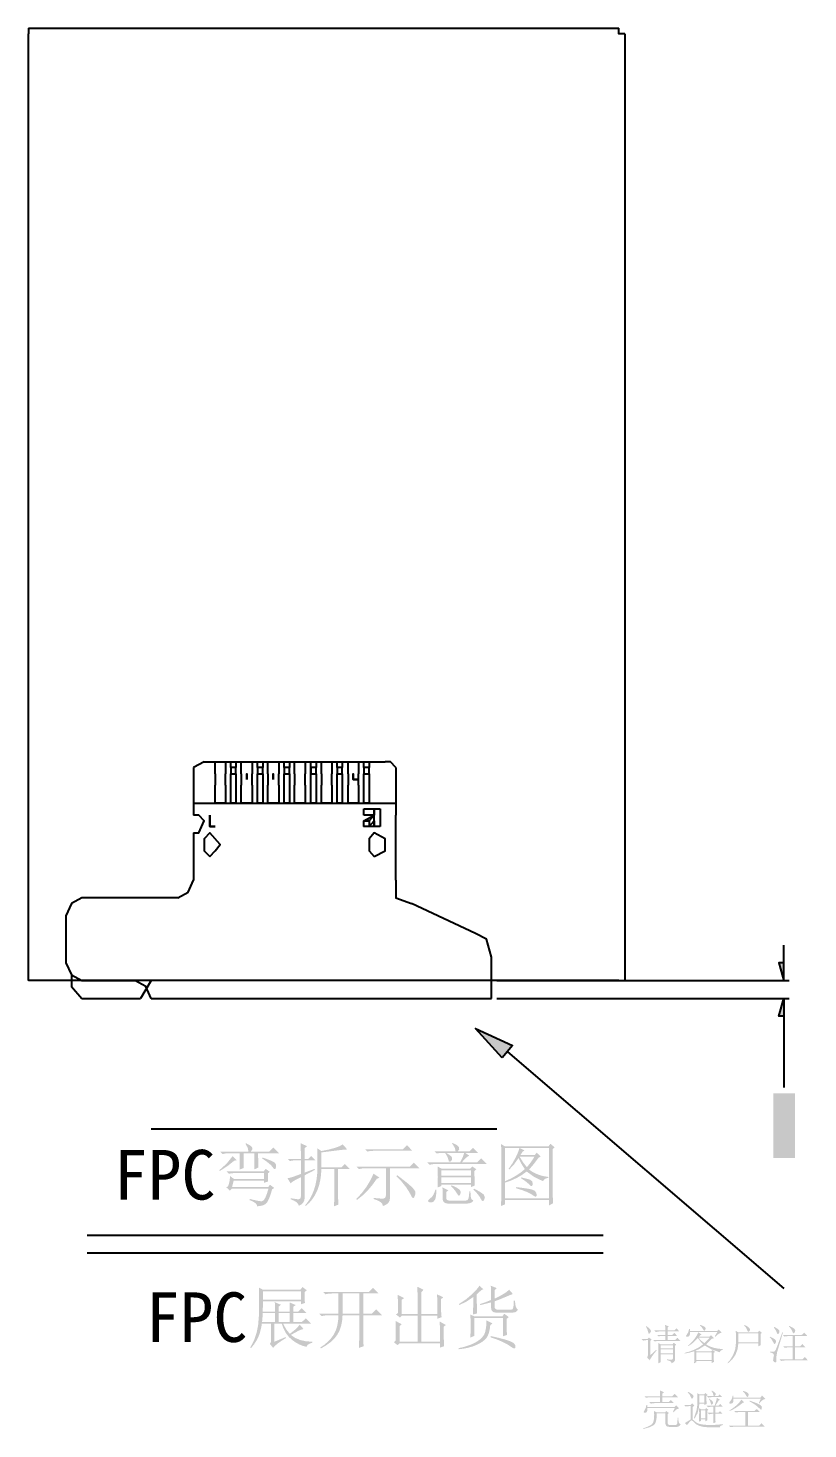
# Model space of a CAD drawing. Header units: millimetres. Extents: x 16 to 282, y 21 to 191.
# Drawn here: x 168.9 to 200.4, y 93.5 to 150.2 of the extents above; entities that cross this region are included whole.
import ezdxf

# ---------------------------------------------------------------- set-up
doc = ezdxf.new("R2010")
doc.units = ezdxf.units.MM
doc.layers.get('0').update_dxf_attribs({"linetype": 'CONTINUOUS'})

msp = doc.modelspace()

# ---------------------------------------------------------------- hatches: boundary and pattern name
at = {"true_color": 0xffbf00}
for points in [[(177.680056, 120.508879), (177.680056, 120.487713), (177.701222, 120.487713), (177.701222, 120.508879)], [(178.738389, 120.508879), (178.738389, 120.487713), (178.759555, 120.487713), (178.759555, 120.508879)], [(176.388889, 119.556379), (176.388889, 119.535213), (176.410055, 119.535213), (176.410055, 119.556379)], [(177.447222, 119.556379), (177.447222, 119.535213), (177.468388, 119.535213), (177.468388, 119.556379)], [(178.526722, 119.556379), (178.526722, 119.535213), (178.547888, 119.535213), (178.547888, 119.556379)], [(179.606222, 119.556379), (179.606222, 119.535213), (179.627388, 119.535213), (179.627388, 119.556379)], [(180.685722, 119.556379), (180.685722, 119.535213), (180.70691, 119.535213), (180.70691, 119.556379)], [(181.765222, 119.556379), (181.765222, 119.535213), (181.786367, 119.535213), (181.786367, 119.556379)], [(173.806556, 110.941545), (173.806556, 110.920379), (173.827722, 110.920379), (173.827722, 110.941545)]]:
    msp.add_hatch(color=40, dxfattribs=at).paths.add_polyline_path(points)
at = {"true_color": 0x00ffff}
for points in [[(176.177222, 118.349879), (176.177222, 118.328713), (176.198388, 118.328713), (176.198388, 118.349879)], [(176.177222, 117.884212), (176.177222, 117.863046), (176.198388, 117.863046), (176.198388, 117.884212)], [(176.388889, 117.884212), (176.388889, 117.863046), (176.410055, 117.863046), (176.410055, 117.884212)], [(182.400222, 118.117045), (182.400222, 118.095879), (182.421388, 118.095879), (182.421388, 118.117045)], [(182.400222, 118.117045), (182.400222, 118.095879), (182.421388, 118.095879), (182.421388, 118.117045)], [(182.400222, 118.117045), (182.400222, 118.095879), (182.421388, 118.095879), (182.421388, 118.117045)], [(182.400222, 118.117045), (182.400222, 118.095879), (182.421388, 118.095879), (182.421388, 118.117045)], [(182.400222, 117.884212), (182.400222, 117.863046), (182.421388, 117.863046), (182.421388, 117.884212)], [(182.611889, 117.884212), (182.611889, 117.863046), (182.633055, 117.863046), (182.633055, 117.884212)], [(182.611889, 117.884212), (182.611889, 117.863046), (182.633055, 117.863046), (182.633055, 117.884212)], [(182.611889, 117.884212), (182.611889, 117.863046), (182.633055, 117.863046), (182.633055, 117.884212)], [(182.611889, 117.884212), (182.611889, 117.863046), (182.633055, 117.863046), (182.633055, 117.884212)], [(182.611889, 117.884212), (182.611889, 117.863046), (182.633055, 117.863046), (182.633055, 117.884212)], [(182.611889, 117.884212), (182.611889, 117.863046), (182.633055, 117.863046), (182.633055, 117.884212)], [(182.823556, 118.117045), (182.823556, 118.095879), (182.8447, 118.095879), (182.8447, 118.117045)], [(182.823556, 118.117045), (182.823556, 118.095879), (182.8447, 118.095879), (182.8447, 118.117045)], [(182.823556, 117.884212), (182.823556, 117.863046), (182.8447, 117.863046), (182.8447, 117.884212)], [(183.056389, 118.117045), (183.056389, 118.095879), (183.077555, 118.095879), (183.077555, 118.117045)], [(183.056389, 117.884212), (183.056389, 117.863046), (183.077555, 117.863046), (183.077555, 117.884212)], [(185.542555, 98.787013), (185.542555, 98.362578), (185.547998, 98.231871), (185.564604, 98.057756), (185.39042, 97.992712), (185.39042, 98.12335), (184.748254, 98.12335), (184.748254, 97.067222), (185.499009, 97.067222), (185.499009, 97.546228), (185.488536, 97.883571), (185.738788, 97.741909), (185.651696, 97.676866), (185.651696, 97.273927), (185.66272, 96.882013), (185.499009, 96.827443), (185.499009, 97.001627), (183.86631, 97.001627), (183.790242, 96.925559), (183.637555, 97.045173), (183.713623, 97.121792), (183.713623, 97.546228), (183.70315, 97.90562), (183.953402, 97.774982), (183.86631, 97.698363), (183.86631, 97.067222), (184.595567, 97.067222), (184.595567, 98.12335), (183.964426, 98.12335), (183.877334, 98.046731), (183.724647, 98.166896), (183.800715, 98.23194), (183.800715, 98.678424), (183.790242, 98.961197), (184.051518, 98.830559), (183.953402, 98.765516), (183.953402, 98.188394), (184.595567, 98.188394), (184.595567, 98.907178), (184.584543, 99.288068), (184.835346, 99.168454), (184.748254, 99.070338), (184.748254, 98.188394), (185.39042, 98.188394), (185.39042, 98.678424), (185.387595, 98.81988), (185.379396, 98.983246), (185.629647, 98.863632)]]:
    msp.add_hatch(color=4, dxfattribs=at).paths.add_polyline_path(points)
at = {"true_color": 0xff0000}
for points in [[(199.397056, 112.380879), (199.185389, 112.380879), (199.397056, 111.661212)], [(187.564889, 111.661212), (187.564889, 111.640046), (187.586076, 111.640046), (187.586076, 111.661212)], [(199.375889, 111.661212), (199.375889, 111.640046), (199.397055, 111.640046), (199.397055, 111.661212)], [(187.564889, 110.941545), (187.564889, 110.920379), (187.586076, 110.920379), (187.586076, 110.941545)], [(199.397056, 110.221879), (199.185389, 110.221879), (199.397056, 110.941545)], [(198.973722, 107.110379), (198.973722, 104.485712), (199.841563, 104.485712), (199.841563, 107.110379)]]:
    msp.add_hatch(color=1, dxfattribs=at).paths.add_polyline_path(points)
for points in [[(168.853556, 111.661212), (168.853556, 111.640046), (168.874722, 111.640046), (168.874722, 111.661212)], [(188.009389, 108.549712), (186.929889, 109.735045), (188.432722, 109.036545)]]:
    msp.add_hatch(color=7).paths.add_polyline_path(points)
at = {"true_color": 0x00ffff}
h = msp.add_hatch(color=4, dxfattribs=at)
h.paths.add_polyline_path([(176.867819, 103.956684), (178.380905, 103.956684), (178.456972, 104.054801), (178.620132, 103.934636), (178.544064, 103.869592), (178.546683, 103.684453), (178.555089, 103.542722), (178.391929, 103.488702), (178.391929, 103.575794), (177.161616, 103.575794), (177.096022, 103.314518), (178.555089, 103.314518), (178.631156, 103.412084), (178.80534, 103.281446), (178.718248, 103.227426), (178.654273, 103.015949), (178.592985, 102.850257), (178.534384, 102.730247), (178.47847, 102.655816), (178.414477, 102.609919), (178.331571, 102.575545), (178.229648, 102.552644), (178.108604, 102.541163), (178.09764, 102.605845), (178.043216, 102.669183), (177.945281, 102.731074), (177.803782, 102.791415), (177.814807, 102.835512), (177.996087, 102.793138), (178.137268, 102.763579), (178.238347, 102.746836), (178.299325, 102.742908), (178.376564, 102.783423), (178.445948, 102.895044), (178.508718, 103.057101), (178.566113, 103.248924), (177.085549, 103.248924), (177.00893, 103.172856), (176.867819, 103.303494), (176.943886, 103.358064), (176.997906, 103.559258), (177.019954, 103.760452), (177.183114, 103.640838), (178.391929, 103.640838), (178.391929, 103.89109), (177.22666, 103.89109), (176.965384, 103.858568)])
h.paths.add_polyline_path([(178.15215, 104.685942), (178.152788, 104.498563), (178.154769, 104.339917), (178.158196, 104.210002), (178.163175, 104.10882), (178.000015, 104.032752), (178.000015, 104.685942), (177.564555, 104.685942), (177.564555, 104.087322), (177.400844, 104.021728), (177.40559, 104.153106), (177.409043, 104.307533), (177.411153, 104.48511), (177.411868, 104.685942), (176.976408, 104.685942), (176.839982, 104.677743), (176.715132, 104.65342), (176.617016, 104.751537), (177.760236, 104.751537), (177.730195, 104.90629), (177.640623, 105.066832), (177.66212, 105.08888), (177.821352, 105.004131), (177.907411, 104.925169), (177.919469, 104.843727), (177.858353, 104.751537), (178.598635, 104.751537), (178.761794, 104.914696), (178.990549, 104.685942)])
h.paths.add_polyline_path([(177.11807, 104.566328), (177.292254, 104.403169), (177.183114, 104.38112), (176.924801, 104.174414), (176.606543, 103.967709), (176.584494, 104.00023), (176.886422, 104.272324)])
h.paths.add_polyline_path([(178.304837, 104.479236), (178.326334, 104.511758), (178.535796, 104.43824), (178.707224, 104.370096), (178.82546, 104.301952), (178.875896, 104.228433), (178.880099, 104.15085), (178.859911, 104.070786), (178.83974, 104.043501), (178.812231, 104.043501), (178.77728, 104.070786), (178.734785, 104.125356), (178.673187, 104.198323), (178.580996, 104.281626), (178.458213, 104.375263)])
h = msp.add_hatch(color=4, dxfattribs=at)
h.paths.add_polyline_path([(181.218418, 102.541163), (181.223164, 102.69447), (181.226618, 102.827106), (181.228728, 102.939279), (181.229442, 103.031194), (181.229442, 104.043776), (180.70689, 104.043776), (180.692137, 103.801259), (180.659038, 103.574761), (180.607594, 103.364283), (180.537805, 103.169824), (180.449671, 102.991386), (180.343192, 102.828967), (180.218367, 102.682567), (180.075198, 102.552188), (180.0537, 102.584709), (180.161704, 102.718371), (180.257512, 102.868103), (180.341125, 103.034062), (180.412541, 103.216402), (180.470014, 103.414116), (180.511829, 103.62692), (180.538038, 103.854813), (180.548692, 104.097795), (180.550233, 104.334689), (180.549863, 104.544349), (180.547529, 104.726827), (180.543179, 104.882175), (180.70689, 104.773034), (181.025734, 104.83899), (181.275331, 104.90629), (181.455682, 104.975037), (181.566786, 105.045334), (181.751995, 104.838629), (181.550319, 104.821954), (181.315983, 104.794531), (181.038515, 104.758978), (180.70689, 104.718464), (180.70689, 104.10882), (181.512216, 104.10882), (181.653878, 104.250482), (181.860584, 104.043776), (181.381578, 104.043776), (181.381578, 102.944102), (181.392602, 102.606758)])
h.paths.add_polyline_path([(179.334916, 103.67336), (179.401483, 103.68422), (179.514405, 103.716837), (179.673732, 103.771261), (179.879516, 103.847544), (179.879516, 104.392144), (179.56367, 104.392144), (179.433032, 104.370096), (179.34594, 104.457188), (179.879516, 104.457188), (179.876691, 104.794531), (179.868492, 105.08888), (180.129768, 104.969267), (180.031652, 104.892648), (180.031652, 104.457188), (180.173314, 104.457188), (180.292928, 104.577353), (180.478136, 104.392144), (180.031652, 104.392144), (180.031652, 103.902114), (180.43459, 104.054801), (180.445614, 104.011255), (180.031652, 103.793525), (180.031652, 102.91158), (180.020705, 102.79188), (179.97715, 102.693988), (179.90104, 102.6178), (179.792424, 102.563212), (179.771969, 102.632562), (179.710638, 102.699224), (179.608482, 102.7632), (179.465554, 102.824488), (179.465554, 102.868034), (179.575848, 102.848905), (179.667023, 102.835306), (179.73918, 102.827184), (179.792424, 102.824488), (179.857674, 102.854323), (179.879516, 102.944102), (179.879516, 103.716906), (179.710422, 103.631838), (179.585098, 103.561807), (179.503493, 103.506763), (179.465554, 103.466654)])
h = msp.add_hatch(color=4, dxfattribs=at)
h.paths.add_polyline_path([(182.466227, 104.849102), (184.001361, 104.849102), (184.164521, 105.012813), (184.382251, 104.784058), (182.825619, 104.784058), (182.689193, 104.775859), (182.564343, 104.751537)])
h.paths.add_polyline_path([(182.128883, 104.141893), (184.284686, 104.141893), (184.447846, 104.305052), (184.665576, 104.076298), (183.478809, 104.076298), (183.478809, 102.879058), (183.465167, 102.768764), (183.41349, 102.677589), (183.32378, 102.605432), (183.196036, 102.552188), (183.163798, 102.6394), (183.089445, 102.715761), (182.973026, 102.781166), (182.814595, 102.835512), (182.814595, 102.879058), (182.958565, 102.864908), (183.074631, 102.855563), (183.162791, 102.851076), (183.223045, 102.851498), (183.292499, 102.888153), (183.31565, 102.987648), (183.31565, 104.076298), (182.488275, 104.076298), (182.35185, 104.068099), (182.226999, 104.043776)])
h.paths.add_polyline_path([(182.814595, 103.858568), (183.054374, 103.695408), (182.945233, 103.651862), (182.76477, 103.398527), (182.572267, 103.172581), (182.367671, 102.973919), (182.150932, 102.802439), (182.117859, 102.835512), (182.332841, 103.066601), (182.52059, 103.314174), (182.681158, 103.57818)])
h.paths.add_polyline_path([(183.772607, 103.793525), (183.963388, 103.650493), (184.122284, 103.52653), (184.249245, 103.421687), (184.344217, 103.336016), (184.413662, 103.263988), (184.464038, 103.200072), (184.495293, 103.144322), (184.507377, 103.096788), (184.497731, 103.006665), (184.458319, 102.91158), (184.430086, 102.878404), (184.39989, 102.877267), (184.367627, 102.908169), (184.333193, 102.971111), (184.244654, 103.138543), (184.120975, 103.324992), (183.955128, 103.531766), (183.740085, 103.760452)])
h = msp.add_hatch(color=4, dxfattribs=at)
h.paths.add_polyline_path([(186.011501, 105.099905), (186.113407, 105.051751), (186.190921, 105.005716), (186.244045, 104.961851), (186.272777, 104.920209), (186.275257, 104.839662), (186.218207, 104.76201), (186.697213, 104.76201), (186.838875, 104.903672), (187.045581, 104.696966), (186.523029, 104.696966), (186.68674, 104.587826), (186.626709, 104.558465), (186.555826, 104.503421), (186.474194, 104.422642), (186.381917, 104.316077), (187.002035, 104.316077), (187.165746, 104.479236), (187.393949, 104.250482), (185.336813, 104.250482), (185.200388, 104.242283), (185.075537, 104.21796), (184.977421, 104.316077), (186.316323, 104.316077), (186.422294, 104.536287), (186.479483, 104.696966), (185.761249, 104.696966), (185.894368, 104.608152), (185.967955, 104.538768), (185.992277, 104.477652), (185.978979, 104.413642), (185.942117, 104.363274), (185.897399, 104.343086), (185.857643, 104.362034), (185.837317, 104.430178), (185.79887, 104.543108), (185.706679, 104.696966), (185.499973, 104.696966), (185.358311, 104.674918), (185.271219, 104.76201), (186.131115, 104.76201), (186.095699, 104.911665), (185.990003, 105.077856)])
h.paths.add_polyline_path([(185.401857, 104.152366), (185.554543, 104.065274), (186.730286, 104.065274), (186.806353, 104.152366), (186.969513, 104.032752), (186.893445, 103.967709), (186.894083, 103.75512), (186.896064, 103.586199), (186.899491, 103.460995), (186.90447, 103.379562), (186.751783, 103.314518), (186.751783, 103.412084), (185.554543, 103.412084), (185.554543, 103.358064), (185.401857, 103.303494), (185.412881, 103.722418)])
h.paths.add_polyline_path([(185.554543, 104.00023), (185.554543, 103.771476), (186.751783, 103.771476), (186.751783, 104.00023)])
h.paths.add_polyline_path([(185.554543, 103.706433), (185.554543, 103.477678), (186.751783, 103.477678), (186.751783, 103.706433)])
h.paths.add_polyline_path([(185.314765, 103.216402), (185.358311, 103.205378), (185.350241, 103.066153), (185.337571, 102.953541), (185.320251, 102.867491), (185.298228, 102.807952), (185.241177, 102.73464), (185.16759, 102.699362), (185.092694, 102.697984), (185.03144, 102.726372), (185.016135, 102.751685), (185.024757, 102.783767), (185.057252, 102.822567), (185.113571, 102.868034), (185.177021, 102.92642), (185.231738, 103.003978), (185.27767, 103.100656)])
h.paths.add_polyline_path([(185.946457, 103.358064), (185.967955, 103.390586), (186.091048, 103.333733), (186.188303, 103.28303), (186.25972, 103.238425), (186.305299, 103.199866), (186.340783, 103.119526), (186.316323, 103.020169), (186.288323, 102.980671), (186.258928, 102.971249), (186.228189, 102.991799), (186.196158, 103.042218), (186.101073, 103.186499)])
h.paths.add_polyline_path([(186.849899, 103.216402), (186.882421, 103.248924), (187.020698, 103.176896), (187.131226, 103.11298), (187.213951, 103.05723), (187.268823, 103.009696), (187.313402, 102.914198), (187.284808, 102.802991), (187.251839, 102.760401), (187.218249, 102.752486), (187.184039, 102.779194), (187.149209, 102.840473), (187.103837, 102.923164), (187.038828, 103.013348), (186.954182, 103.111077)])
h.paths.add_polyline_path([(185.608562, 102.85701), (185.607856, 103.007388), (185.605806, 103.131928), (185.602516, 103.23063), (185.598089, 103.303494), (185.837317, 103.18388), (185.750225, 103.118286), (185.750225, 102.91158), (185.753411, 102.853789), (185.774478, 102.810983), (185.813322, 102.783061), (185.869838, 102.769918), (186.523029, 102.769918), (186.603161, 102.78356), (186.648154, 102.845985), (186.671374, 102.962981), (186.68674, 103.140334), (186.730286, 103.140334), (186.73566, 102.980827), (186.751783, 102.872995), (186.787198, 102.809192), (186.849899, 102.780942), (186.812391, 102.723788), (186.75447, 102.682964), (186.676189, 102.658469), (186.577599, 102.650304), (185.815819, 102.650304), (185.721036, 102.667254), (185.654933, 102.707355), (185.617459, 102.770607)])
h = msp.add_hatch(color=4, dxfattribs=at)
h.paths.add_polyline_path([(190.057278, 104.860126), (190.057278, 103.053242), (190.059896, 102.846261), (190.068303, 102.660777), (189.905143, 102.573685), (189.905143, 102.791415), (188.130781, 102.791415), (188.130781, 102.617231), (187.96707, 102.552188), (187.978094, 102.998672), (187.978094, 104.642396), (187.975269, 104.838422), (187.96707, 105.056359), (188.130781, 104.958242), (189.883094, 104.958242), (189.959713, 105.066832), (190.133897, 104.925721)])
h.paths.add_polyline_path([(188.130781, 104.892648), (188.130781, 103.553746), (188.372093, 103.665892), (188.584982, 103.784912), (188.769346, 103.910856), (188.925082, 104.043776), (188.791895, 104.252962), (188.67483, 104.490261), (188.495065, 104.239595), (188.304965, 104.032752), (188.271892, 104.054801), (188.432227, 104.287138), (188.56569, 104.527743), (188.619528, 104.642353), (188.661119, 104.741408), (188.690411, 104.824857), (188.707352, 104.892648)])
h.paths.add_polyline_path([(188.130781, 102.85701), (189.905143, 102.85701), (189.905143, 104.892648), (188.729401, 104.892648), (188.914609, 104.795083), (188.849014, 104.76201), (188.791895, 104.675193), (188.750898, 104.609874), (189.32802, 104.609874), (189.404088, 104.707991), (189.567799, 104.555304), (189.480707, 104.500734), (189.292674, 104.250275), (189.099266, 104.021728), (189.27413, 103.909392), (189.461346, 103.822946), (189.66086, 103.762441), (189.872621, 103.72793), (189.872621, 103.684384), (189.798224, 103.671878), (189.738814, 103.645937), (189.694492, 103.606559), (189.665364, 103.553746), (189.308935, 103.722418), (189.001701, 103.94566), (188.804073, 103.803343), (188.593113, 103.68149), (188.368716, 103.580101), (188.130781, 103.499176)])
h.paths.add_polyline_path([(188.718376, 104.54428), (188.867962, 104.30209), (189.012174, 104.119844), (189.164585, 104.312838), (189.316996, 104.54428)])
h.paths.add_polyline_path([(188.783971, 103.706433), (189.006937, 103.65448), (189.153836, 103.608316), (189.231558, 103.541412), (189.246441, 103.42862), (189.232703, 103.376108), (189.208062, 103.354964), (189.172569, 103.365136), (189.126276, 103.406571), (188.986198, 103.530457), (188.772947, 103.67336)])
h.paths.add_polyline_path([(188.576714, 103.314518), (188.805753, 103.287552), (188.991848, 103.261257), (189.135052, 103.235686), (189.235416, 103.21089), (189.305179, 103.179677), (189.356546, 103.135649), (189.389515, 103.078805), (189.404088, 103.009145), (189.39861, 102.950751), (189.371429, 102.927703), (189.322543, 102.940002), (189.251953, 102.987648), (189.148385, 103.054319), (189.001356, 103.123729), (188.810817, 103.19593), (188.576714, 103.270972)])
h = msp.add_hatch(color=4, dxfattribs=at)
h.paths.add_polyline_path([(178.343418, 99.10286), (178.343418, 98.765516), (179.878552, 98.765516), (179.878552, 99.10286)])
h.paths.add_polyline_path([(178.975111, 98.220915), (178.975111, 97.862074), (179.432068, 97.862074), (179.432068, 98.220915)])
h.paths.add_polyline_path([(177.83189, 96.827443), (177.989813, 97.132265), (178.093166, 97.437087), (178.152835, 97.749902), (178.180258, 98.079253), (178.191283, 98.72197), (178.188458, 99.007568), (178.180258, 99.255546), (178.343418, 99.168454), (179.857055, 99.168454), (179.944147, 99.277044), (180.118331, 99.146406), (180.031239, 99.070338), (180.031868, 98.924628), (180.033788, 98.803412), (180.037053, 98.706794), (180.041712, 98.634878), (179.878552, 98.580308), (179.878552, 98.699921), (178.343418, 98.699921), (178.341988, 98.473157), (178.337768, 98.272385), (178.330861, 98.097555), (178.321369, 97.948615), (178.283404, 97.673765), (178.21278, 97.393541), (178.158192, 97.250802), (178.082004, 97.105324), (177.984112, 96.957056), (177.864412, 96.805946)])
h.paths.add_polyline_path([(178.670289, 97.796479), (178.299872, 97.796479), (178.310896, 97.862074), (178.833448, 97.862074), (178.833448, 98.220915), (178.70281, 98.220915), (178.332945, 98.220915), (178.332945, 98.28651), (178.833448, 98.28651), (178.832733, 98.428732), (178.830623, 98.539587), (178.82717, 98.619125), (178.822424, 98.6674), (179.073227, 98.55881), (178.975111, 98.482191), (178.975111, 98.28651), (179.432068, 98.28651), (179.429312, 98.498521), (179.421595, 98.656375), (179.671847, 98.547786), (179.57373, 98.482191), (179.57373, 98.28651), (179.780436, 98.28651), (179.911074, 98.417148), (180.107307, 98.220915), (179.57373, 98.220915), (179.57373, 97.862074), (179.922098, 97.862074), (180.074785, 98.01421), (180.292515, 97.796479), (179.160319, 97.796479), (179.282344, 97.573237), (179.432068, 97.383068), (179.663303, 97.567794), (179.835006, 97.752933), (179.987693, 97.578749), (179.914735, 97.563772), (179.805034, 97.518874), (179.658643, 97.444107), (179.475614, 97.339522), (179.653932, 97.21667), (179.862016, 97.132265), (180.092011, 97.083414), (180.336061, 97.067222), (180.336061, 97.023676), (180.247996, 96.997321), (180.18055, 96.961251), (180.13367, 96.915465), (180.107307, 96.859965), (179.960537, 96.897792), (179.814543, 96.956703), (179.669272, 97.036698), (179.524672, 97.137777), (179.390305, 97.262636), (179.27573, 97.414005), (179.180895, 97.591936), (179.105749, 97.796479), (178.811951, 97.796479), (178.811951, 97.067222), (179.257884, 97.25243), (179.279933, 97.219357), (179.095965, 97.104308), (178.94755, 96.998871), (178.834689, 96.902942), (178.757381, 96.816419), (178.626743, 96.98013), (178.664845, 97.045242), (178.670289, 97.132265)])
h = msp.add_hatch(color=4, dxfattribs=at)
h.paths.add_polyline_path([(181.562372, 99.015768), (181.562372, 98.199418), (182.23706, 98.199418), (182.23706, 99.015768)])
h.paths.add_polyline_path([(182.40022, 98.133823), (182.40022, 97.284952), (182.411244, 96.882013), (182.226036, 96.816419), (182.234235, 97.118829), (182.23706, 97.372044), (182.23706, 98.133823), (181.562372, 98.133823), (181.545104, 97.909659), (181.504839, 97.705184), (181.441527, 97.52045), (181.355115, 97.355507), (181.240178, 97.203966), (181.09129, 97.060125), (180.908399, 96.923828), (180.691452, 96.794921), (180.658379, 96.827443), (180.827034, 96.945911), (180.974088, 97.072389), (181.099438, 97.207032), (181.20298, 97.349995), (181.284637, 97.509365), (181.344436, 97.693127), (181.382426, 97.901279), (181.398661, 98.133823), (180.974226, 98.133823), (180.8378, 98.125624), (180.71295, 98.101302), (180.614833, 98.199418), (181.398661, 98.199418), (181.398661, 99.015768), (181.126912, 99.015768), (180.990487, 99.007568), (180.865636, 98.983246), (180.76752, 99.081362), (182.628974, 99.081362), (182.792134, 99.244522), (183.020888, 99.015768), (182.40022, 99.015768), (182.40022, 98.199418), (182.748588, 98.199418), (182.922772, 98.373602), (183.16255, 98.133823)])
h = msp.add_hatch(color=4, dxfattribs=at)
h.paths.add_polyline_path([(186.72532, 97.230381), (186.730066, 97.317077), (186.73352, 97.42496), (186.73563, 97.553928), (186.736345, 97.703875), (186.73563, 97.853117), (186.73352, 97.980034), (186.730066, 98.084627), (186.72532, 98.166896), (186.889031, 98.090277), (188.021228, 98.090277), (188.097295, 98.199418), (188.282504, 98.057756), (188.195412, 97.992712), (188.19604, 97.747559), (188.197961, 97.556976), (188.201225, 97.420964), (188.205885, 97.339522), (188.042725, 97.284952), (188.042725, 98.025234), (186.889031, 98.025234), (186.889031, 97.306449)])
h.paths.add_polyline_path([(187.378511, 97.927118), (187.618289, 97.807504), (187.531197, 97.731436), (187.508959, 97.564211), (187.475249, 97.422204), (187.429963, 97.305416), (187.372998, 97.213845), (187.300341, 97.137028), (187.208047, 97.064397), (187.096116, 96.995796), (186.964548, 96.931071), (186.814281, 96.873711), (186.64629, 96.826478), (186.460625, 96.789375), (186.257339, 96.7624), (186.257339, 96.805946), (186.478729, 96.859172), (186.674953, 96.921287), (186.846062, 96.992291), (186.992109, 97.072183), (187.112394, 97.157948), (187.206945, 97.246504), (187.275657, 97.337748), (187.318428, 97.431575), (187.363352, 97.650614)])
h.paths.add_polyline_path([(187.542222, 97.241406), (187.552695, 97.295976), (187.872331, 97.221975), (188.135329, 97.153762), (188.335351, 97.087203), (188.467161, 97.018164), (188.536476, 96.939133), (188.548741, 96.843979), (188.532712, 96.805541), (188.501129, 96.793612), (188.45394, 96.808245), (188.391093, 96.849492), (188.226073, 96.958288), (188.015164, 97.06667), (187.779933, 97.164787)])
h.paths.add_polyline_path([(186.834461, 98.166896), (186.839207, 98.378244), (186.84266, 98.566596), (186.844771, 98.7319), (186.845485, 98.874105), (186.578353, 98.694616), (186.279387, 98.547786), (186.268363, 98.591332), (186.538872, 98.769443), (186.785403, 98.977734), (186.892571, 99.083567), (186.980051, 99.177825), (187.04779, 99.260507), (187.095737, 99.331614), (187.247873, 99.189952), (187.197436, 99.166387), (187.133771, 99.118845), (186.986597, 98.983246), (186.987234, 98.738937), (186.989215, 98.528631), (186.992643, 98.352432), (186.997621, 98.210442)])
h.paths.add_polyline_path([(187.563719, 98.754492), (187.560894, 99.078193), (187.552695, 99.331614), (187.792473, 99.233498), (187.705381, 99.146406), (187.705381, 98.809062), (187.850902, 98.876999), (188.026189, 98.972222), (188.188108, 99.075712), (188.292977, 99.168454), (188.445663, 98.99427), (188.396683, 98.977725), (188.325843, 98.95038), (188.233196, 98.912182), (188.118793, 98.863081), (187.890176, 98.767859), (187.705381, 98.699921), (187.705381, 98.493216), (187.713546, 98.436061), (187.738041, 98.395237), (187.778865, 98.370742), (187.836019, 98.362578), (188.380069, 98.362578), (188.427103, 98.376952), (188.459099, 98.441608), (188.476109, 98.556597), (188.478185, 98.72197), (188.532755, 98.72197), (188.540748, 98.585544), (188.565277, 98.482191), (188.603242, 98.40571), (188.652369, 98.351553), (188.565208, 98.264392), (188.434639, 98.242964), (187.770425, 98.242964), (187.679991, 98.255168), (187.615395, 98.291815), (187.576638, 98.352957), (187.563719, 98.438645), (187.563719, 98.656375), (187.128259, 98.547786), (187.117235, 98.591332), (187.370242, 98.675599)])
at = {"true_color": 0xff0000}
h = msp.add_hatch(color=1, dxfattribs=at)
h.paths.add_polyline_path([(194.602079, 97.521845), (194.600425, 97.647522), (194.595464, 97.746741), (194.7476, 97.680595), (194.694683, 97.634293), (194.694683, 97.521845), (194.965881, 97.521845), (195.058485, 97.607834), (195.170933, 97.482157), (194.694683, 97.482157), (194.694683, 97.343251), (194.886506, 97.343251), (194.972495, 97.422626), (195.078329, 97.303563), (194.694683, 97.303563), (194.694683, 97.138199), (195.005568, 97.138199), (195.098173, 97.224188), (195.21062, 97.098511), (194.297808, 97.098511), (194.172131, 97.078668), (194.1126, 97.138199), (194.602079, 97.138199), (194.602079, 97.303563), (194.449943, 97.303563), (194.324266, 97.28372), (194.264735, 97.343251), (194.602079, 97.343251), (194.602079, 97.482157), (194.350725, 97.482157), (194.225048, 97.462313), (194.165516, 97.521845)])
h.paths.add_polyline_path([(194.410256, 96.926532), (194.410256, 96.794241), (194.912964, 96.794241), (194.912964, 96.926532)])
h.paths.add_polyline_path([(194.410256, 96.754553), (194.410256, 96.602418), (194.912964, 96.602418), (194.912964, 96.754553)])
h.paths.add_polyline_path([(194.317652, 97.019136), (194.403641, 96.96622), (194.899735, 96.96622), (194.939423, 97.025751), (195.045256, 96.946376), (194.998954, 96.906688), (194.998954, 96.370907), (194.992339, 96.31303), (194.965881, 96.265074), (194.919579, 96.22704), (194.853433, 96.198928), (194.842271, 96.239029), (194.808784, 96.273342), (194.752974, 96.301867), (194.674839, 96.324605), (194.674839, 96.351063), (194.775712, 96.345276), (194.853433, 96.341142), (194.901389, 96.355198), (194.912964, 96.40398), (194.912964, 96.56273), (194.410256, 96.56273), (194.410256, 96.238616), (194.317652, 96.192313), (194.324266, 96.622261), (194.322613, 96.837235)])
h.paths.add_polyline_path([(193.821558, 97.680595), (193.841402, 97.693824), (193.939794, 97.62189), (193.996844, 97.564839), (194.020822, 97.516057), (194.019995, 97.468928), (193.963771, 97.39286), (193.929045, 97.393687), (193.910855, 97.455699), (193.88357, 97.558225)])
h.paths.add_polyline_path([(193.649579, 97.171272), (193.887704, 97.171272), (193.94062, 97.237418), (194.053068, 97.151428), (193.993537, 97.105126), (193.993537, 96.516428), (194.231662, 96.734709), (194.251506, 96.714866), (194.087795, 96.506506), (193.967079, 96.317991), (193.874475, 96.423824), (193.900933, 96.516428), (193.900933, 97.131584), (193.834787, 97.131584), (193.70911, 97.111741)])
h = msp.add_hatch(color=1, dxfattribs=at)
h.paths.add_polyline_path([(195.939606, 97.230803), (196.061975, 97.105126), (196.184345, 97.005907), (196.396012, 97.230803)])
h.paths.add_polyline_path([(195.860231, 96.642105), (195.860231, 96.33122), (196.475387, 96.33122), (196.475387, 96.642105)])
h.paths.add_polyline_path([(196.078512, 97.349866), (196.025595, 97.336636), (195.966064, 97.270491), (196.396012, 97.270491), (196.455543, 97.330022), (196.567991, 97.210959), (196.488616, 97.191116), (196.250491, 96.959605), (196.389397, 96.883124), (196.548147, 96.82566), (196.726741, 96.787213), (196.925178, 96.767782), (196.925178, 96.741324), (196.840843, 96.706597), (196.799501, 96.642105), (196.483655, 96.749592), (196.197574, 96.913303), (195.992522, 96.781011), (195.827158, 96.701636), (195.860231, 96.681793), (196.462158, 96.681793), (196.50846, 96.734709), (196.614293, 96.655334), (196.561376, 96.615647), (196.56179, 96.49121), (196.56303, 96.389097), (196.565097, 96.309309), (196.567991, 96.251845), (196.475387, 96.198928), (196.475387, 96.291532), (195.860231, 96.291532), (195.860231, 96.238616), (195.767626, 96.192313), (195.77052, 96.247711), (195.772587, 96.347756), (195.773828, 96.49245), (195.774241, 96.681793), (195.579111, 96.625569), (195.390595, 96.589188), (195.390595, 96.615647), (195.595647, 96.671871), (195.78747, 96.747938), (195.966064, 96.84385), (196.131428, 96.959605), (196.012366, 97.090243), (195.919762, 97.217574), (195.734553, 97.029058), (195.536116, 96.886845), (195.522887, 96.906688), (195.663447, 97.0365), (195.780856, 97.174579), (195.87346, 97.314312), (195.939606, 97.449084)])
h.paths.add_polyline_path([(195.999137, 97.726897), (196.012366, 97.746741), (196.129775, 97.705399), (196.204189, 97.660751), (196.233955, 97.607834), (196.217418, 97.541688), (196.178557, 97.507789), (196.14135, 97.55161), (196.087607, 97.636773)])
h.paths.add_polyline_path([(196.601064, 97.28372), (196.706897, 97.455699), (195.602262, 97.455699), (195.598128, 97.364748), (195.572496, 97.303563), (195.528675, 97.271317), (195.46997, 97.267183), (195.437724, 97.294468), (195.473277, 97.35648), (195.530328, 97.450738), (195.562574, 97.574761), (195.595647, 97.574761), (195.602262, 97.495386), (196.700283, 97.495386), (196.759814, 97.568147), (196.885491, 97.429241), (196.834641, 97.42428), (196.774697, 97.396168), (196.705657, 97.344905), (196.627522, 97.270491)])
h = msp.add_hatch(color=1, dxfattribs=at)
h.paths.add_polyline_path([(197.556251, 97.402782), (197.556251, 97.03898), (198.356616, 97.03898), (198.356616, 97.402782)])
h.paths.add_polyline_path([(197.800991, 97.746741), (197.921707, 97.683902), (197.992814, 97.627678), (198.02258, 97.575588), (198.019272, 97.525152), (197.996121, 97.486291), (197.966356, 97.468928), (197.93411, 97.486291), (197.903517, 97.55161), (197.859696, 97.64008), (197.787762, 97.726897)])
h.paths.add_polyline_path([(197.450418, 97.508616), (197.556251, 97.44247), (198.343387, 97.44247), (198.396304, 97.51523), (198.508751, 97.422626), (198.455835, 97.382938), (198.456248, 97.225429), (198.457488, 97.096858), (198.459556, 96.997226), (198.462449, 96.926532), (198.356616, 96.88023), (198.356616, 96.999293), (197.556251, 96.999293), (197.522352, 96.75538), (197.440496, 96.539579), (197.310685, 96.35189), (197.132918, 96.192313), (197.119689, 96.212157), (197.232137, 96.345276), (197.344585, 96.532964), (197.429748, 96.766129), (197.46034, 97.035673), (197.459513, 97.297776)])
h = msp.add_hatch(color=1, dxfattribs=at)
h.paths.add_polyline_path([(199.614768, 97.707053), (199.743752, 97.639254), (199.826435, 97.581376), (199.857854, 97.520191), (199.833049, 97.44247), (199.807831, 97.411257), (199.785093, 97.403609), (199.764836, 97.419525), (199.74706, 97.459006), (199.694143, 97.56732), (199.601539, 97.687209)])
h.paths.add_polyline_path([(199.356799, 97.336636), (200.110862, 97.336636), (200.216695, 97.435855), (200.342372, 97.296949), (199.839664, 97.296949), (199.839664, 96.88023), (200.05133, 96.88023), (200.143935, 96.972834), (200.269612, 96.840543), (199.839664, 96.840543), (199.839664, 96.351063), (200.13732, 96.351063), (200.243153, 96.450282), (200.36883, 96.311376), (199.442789, 96.311376), (199.284039, 96.291532), (199.224507, 96.351063), (199.74706, 96.351063), (199.74706, 96.840543), (199.581695, 96.840543), (199.422945, 96.820699), (199.363414, 96.88023), (199.74706, 96.88023), (199.74706, 97.296949), (199.57508, 97.296949), (199.41633, 97.277105)])
h.paths.add_polyline_path([(199.356799, 97.435855), (199.306776, 97.267028), (199.262541, 97.117735), (199.224094, 96.987975), (199.191435, 96.87775), (199.164563, 96.787058), (199.143479, 96.715899), (199.128183, 96.664274), (199.118674, 96.632183), (199.088908, 96.427131), (199.087255, 96.327086), (199.088908, 96.258459), (199.070718, 96.227867), (199.009533, 96.241923), (198.95827, 96.302281), (198.969846, 96.410595), (198.99217, 96.518909), (198.973153, 96.579267), (198.918583, 96.613166), (198.834247, 96.642105), (198.834247, 96.668563), (198.930985, 96.659468), (198.983075, 96.658642), (199.015321, 96.675178), (199.052528, 96.718173), (199.065551, 96.741789), (199.084774, 96.784525), (199.110199, 96.846382), (199.141825, 96.927359), (199.179652, 97.027456), (199.223681, 97.146674), (199.27391, 97.285012), (199.330341, 97.44247)])
h.paths.add_polyline_path([(198.840862, 97.270491), (198.942354, 97.220054), (199.015321, 97.174579), (199.059763, 97.134065), (199.075679, 97.098511), (199.069065, 97.037326), (199.042606, 96.986063), (199.007053, 96.973661), (198.973153, 97.029058), (198.920237, 97.129104), (198.827632, 97.250647)])
h.paths.add_polyline_path([(198.999612, 97.667366), (199.140998, 97.589644), (199.207971, 97.528459), (199.21872, 97.470582), (199.191435, 97.402782), (199.169317, 97.376944), (199.149267, 97.37219), (199.131283, 97.38852), (199.115367, 97.425933), (199.068238, 97.529286), (198.986382, 97.647522)])
h = msp.add_hatch(color=1, dxfattribs=at)
h.paths.add_polyline_path([(193.70911, 93.566294), (193.860419, 93.619624), (193.977001, 93.673781), (194.058856, 93.728764), (194.105985, 93.784575), (194.131203, 93.856922), (194.147326, 93.961515), (194.154354, 94.098354), (194.152287, 94.26744), (194.25812, 94.207908), (194.595464, 94.207908), (194.641766, 94.26744), (194.7476, 94.188065), (194.701298, 94.141762), (194.701298, 93.811033), (194.705018, 93.75977), (194.722795, 93.725044), (194.754628, 93.706854), (194.800516, 93.7052), (195.025412, 93.7052), (195.071714, 93.724217), (195.091558, 93.781268), (195.096519, 93.873045), (195.098173, 93.996242), (195.131245, 93.996242), (195.134553, 93.90033), (195.144475, 93.824262), (195.170933, 93.766385), (195.22385, 93.725044), (195.17424, 93.660552), (195.091558, 93.625825), (194.760829, 93.625825), (194.691789, 93.635333), (194.64342, 93.663859), (194.615721, 93.711401), (194.608693, 93.77796), (194.608693, 94.168221), (194.25812, 94.168221), (194.252746, 93.994588), (194.230008, 93.857335), (194.189908, 93.756463), (194.132443, 93.691971), (193.962118, 93.607635), (193.715725, 93.539835)])
h.paths.add_polyline_path([(194.912964, 94.227752), (194.992339, 94.393117), (193.881089, 94.393117), (193.878609, 94.275708), (193.844709, 94.214523), (193.795926, 94.193026), (193.748798, 94.194679), (193.728954, 94.224445), (193.762027, 94.287283), (193.811636, 94.383195), (193.841402, 94.512179), (193.874475, 94.512179), (193.881089, 94.432804), (194.985725, 94.432804), (195.045256, 94.49895), (195.164318, 94.373273), (195.050217, 94.330278), (194.932808, 94.214523)])
h.paths.add_polyline_path([(194.390412, 94.862752), (194.383798, 95.100877), (194.555777, 95.021502), (194.483016, 94.968585), (194.483016, 94.862752), (194.886506, 94.862752), (194.985725, 94.961971), (195.124631, 94.823065), (194.483016, 94.823065), (194.483016, 94.624627), (194.73437, 94.624627), (194.826975, 94.717231), (194.959266, 94.58494), (194.172131, 94.58494), (194.013381, 94.565096), (193.95385, 94.624627), (194.390412, 94.624627), (194.390412, 94.823065), (193.980308, 94.823065), (193.821558, 94.803221), (193.762027, 94.862752)])
h = msp.add_hatch(color=1, dxfattribs=at)
h.paths.add_polyline_path([(195.979293, 94.895825), (195.979293, 94.604783), (196.184345, 94.604783), (196.184345, 94.895825)])
h.paths.add_polyline_path([(196.052053, 94.293898), (196.052053, 93.969783), (196.217418, 93.969783), (196.217418, 94.293898)])
h.paths.add_polyline_path([(196.362939, 94.756919), (196.376168, 94.770148), (196.491923, 94.677544), (196.524169, 94.637856), (196.534918, 94.598169), (196.524996, 94.560962), (196.495231, 94.528716), (196.462158, 94.526235), (196.442314, 94.578325), (196.415856, 94.662661)])
h.paths.add_polyline_path([(196.468772, 95.074419), (196.482001, 95.094262), (196.595276, 95.022329), (196.644059, 94.965278), (196.639925, 94.916496), (196.594449, 94.869367), (196.73997, 94.869367), (196.806116, 94.935512), (196.905335, 94.829679), (196.495231, 94.829679), (196.34971, 94.809835), (196.290178, 94.869367), (196.561376, 94.869367), (196.521689, 94.998351)])
h.paths.add_polyline_path([(195.761012, 93.976398), (195.863538, 94.287283), (195.890823, 94.460089), (195.899918, 94.647778), (195.898264, 94.83216), (195.893303, 94.995044), (195.979293, 94.935512), (196.171116, 94.935512), (196.224033, 94.995044), (196.323251, 94.909054), (196.26372, 94.875981), (196.267027, 94.67589), (196.276949, 94.551867), (196.184345, 94.512179), (196.184345, 94.565096), (195.979293, 94.565096), (195.959449, 94.386502), (196.052053, 94.333585), (196.210803, 94.333585), (196.257106, 94.386502), (196.343095, 94.313742), (196.296793, 94.280669), (196.298447, 94.047505), (196.303408, 93.890408), (196.217418, 93.844106), (196.217418, 93.930096), (196.052053, 93.930096), (196.052053, 93.870565), (195.966064, 93.837492), (195.971025, 93.991281), (195.972678, 94.214523), (195.969371, 94.320356), (195.959449, 94.386502), (195.904879, 94.176489), (195.794085, 93.969783)])
h.paths.add_polyline_path([(196.541533, 93.771346), (196.546494, 93.973091), (196.548147, 94.154992), (196.495231, 94.154992), (196.369553, 94.135148), (196.310022, 94.194679), (196.548147, 94.194679), (196.548147, 94.439419), (196.455543, 94.439419), (196.329866, 94.419575), (196.270335, 94.479106), (196.594449, 94.479106), (196.632483, 94.588247), (196.660595, 94.677544), (196.678785, 94.746997), (196.687053, 94.796606), (196.812731, 94.723846), (196.759814, 94.690773), (196.706897, 94.608091), (196.627522, 94.479106), (196.753199, 94.479106), (196.82596, 94.551867), (196.931793, 94.439419), (196.627522, 94.439419), (196.627522, 94.194679), (196.746585, 94.194679), (196.812731, 94.260825), (196.911949, 94.154992), (196.627522, 94.154992), (196.627936, 94.036756), (196.629176, 93.940018), (196.631243, 93.864777), (196.634137, 93.811033)])
h.paths.add_polyline_path([(195.509658, 95.021502), (195.522887, 95.041346), (195.62624, 94.984295), (195.698173, 94.932205), (195.737861, 94.883423), (195.744475, 94.836294), (195.698173, 94.766841), (195.663447, 94.772628), (195.632027, 94.836294), (195.586552, 94.928898)])
h.paths.add_polyline_path([(195.71471, 93.923481), (195.786643, 93.856509), (195.883382, 93.787882), (195.949321, 93.75667), (196.037997, 93.732485), (196.149412, 93.715329), (196.283564, 93.7052), (196.592796, 93.7052), (196.938408, 93.731658), (196.938408, 93.7052), (196.842496, 93.672127), (196.792887, 93.599367), (196.503499, 93.605981), (196.283564, 93.612596), (196.113238, 93.629959), (195.972678, 93.66882), (195.860231, 93.725871), (195.774241, 93.797804), (195.713056, 93.859816), (195.675022, 93.887101), (195.641122, 93.878833), (195.59234, 93.834184), (195.476585, 93.691971), (195.390595, 93.77796), (195.62872, 93.923481), (195.62872, 94.465877), (195.582418, 94.465877), (195.423668, 94.446033), (195.364137, 94.505565), (195.615491, 94.505565), (195.688251, 94.578325), (195.780856, 94.485721), (195.71471, 94.432804)])
h = msp.add_hatch(color=1, dxfattribs=at)
h.paths.add_polyline_path([(197.384272, 94.26744), (198.211095, 94.26744), (198.297085, 94.346815), (198.416147, 94.227752), (197.939897, 94.227752), (197.939897, 93.672127), (198.396304, 93.672127), (198.495522, 93.771346), (198.627814, 93.63244), (197.384272, 93.63244), (197.225522, 93.612596), (197.165991, 93.672127), (197.840679, 93.672127), (197.840679, 94.227752), (197.602554, 94.227752), (197.443804, 94.207908)])
h.paths.add_polyline_path([(197.748074, 95.081033), (197.870444, 95.038039), (197.946512, 94.988429), (197.975451, 94.930552), (197.956434, 94.862752), (197.915919, 94.829679), (197.880366, 94.875981), (197.827449, 94.965278), (197.734845, 95.06119)])
h.paths.add_polyline_path([(198.383074, 94.58494), (198.462449, 94.770148), (197.357814, 94.770148), (197.356987, 94.643644), (197.314819, 94.581632), (197.256942, 94.563442), (197.208986, 94.568403), (197.185008, 94.589901), (197.199064, 94.62132), (197.268517, 94.713924), (197.300763, 94.784204), (197.324741, 94.882596), (197.357814, 94.882596), (197.357814, 94.809835), (198.44922, 94.809835), (198.508751, 94.88921), (198.647658, 94.750304), (198.592674, 94.739142), (198.533556, 94.705656), (198.470304, 94.649845), (198.402918, 94.57171)])
h.paths.add_polyline_path([(197.794376, 94.618012), (197.734845, 94.598169), (197.58519, 94.48324), (197.447111, 94.389809), (197.320607, 94.317876), (197.205679, 94.26744), (197.192449, 94.287283), (197.347065, 94.388983), (197.480184, 94.495643), (197.591805, 94.608917), (197.681929, 94.73046)])
h.paths.add_polyline_path([(198.019272, 94.684158), (198.214403, 94.614705), (198.363231, 94.551867), (198.461623, 94.493989), (198.505444, 94.439419), (198.502137, 94.3402), (198.472371, 94.321183), (198.422762, 94.356736), (198.352482, 94.423709), (198.260705, 94.49895), (198.145776, 94.578325), (198.006043, 94.6577)])

# ---------------------------------------------------------------- linework, layer by layer
at = {"color": 7}
for points in [[(168.874722, 150.163379), (168.874722, 149.930545)], [(168.874722, 150.163379), (192.729556, 150.163379)], [(192.962389, 149.930545), (192.729556, 149.930545), (192.729556, 150.163379)], [(168.874722, 111.661212), (168.874722, 149.930545)], [(192.962389, 149.930545), (192.962389, 111.661212)], [(182.633056, 120.508879), (183.289222, 120.508879)], [(192.729556, 111.661212), (168.874722, 111.661212)], [(192.729556, 111.661212), (192.962389, 111.661212)], [(171.033722, 110.941545), (173.404389, 110.941545)], [(173.827722, 110.941545), (187.586056, 110.941545)], [(188.221056, 108.782545), (199.397056, 99.215212)]]:
    msp.add_lwpolyline(points, dxfattribs=at)
at = {"color": 40, "true_color": 0xffbf00}
for points in [[(175.965556, 120.508879), (175.542222, 120.276045)], [(175.542222, 120.276045), (175.542222, 118.349879)], [(175.965556, 120.508879), (176.410056, 120.508879)], [(176.410056, 120.022045), (176.410056, 120.508879), (176.621722, 120.508879), (176.833389, 120.508879), (176.833389, 120.022045)], [(176.621722, 120.508879), (177.045056, 120.508879)], [(177.045056, 120.276045), (177.045056, 120.508879), (177.256722, 120.508879), (177.256722, 120.276045)], [(177.045056, 120.276045), (177.045056, 120.022045)], [(177.256722, 120.508879), (177.701222, 120.508879)], [(177.256722, 120.022045), (177.256722, 120.276045)], [(177.256722, 120.022045), (177.256722, 120.276045)], [(177.468389, 120.022045), (177.468389, 120.508879), (177.701222, 120.508879), (177.912889, 120.508879), (177.912889, 120.022045)], [(177.701222, 120.508879), (178.124556, 120.508879)], [(178.124556, 120.276045), (178.124556, 120.508879), (178.336222, 120.508879), (178.336222, 120.276045)], [(178.124556, 120.276045), (178.124556, 120.022045)], [(178.336222, 120.508879), (178.759556, 120.508879)], [(178.336222, 120.022045), (178.336222, 120.276045)], [(178.336222, 120.022045), (178.336222, 120.276045)], [(178.547889, 120.022045), (178.547889, 120.508879), (178.759556, 120.508879), (178.992389, 120.508879), (178.992389, 120.022045)], [(178.759556, 120.508879), (179.204056, 120.508879)], [(179.204056, 120.276045), (179.204056, 120.508879), (179.415722, 120.508879), (179.415722, 120.276045)], [(179.204056, 120.276045), (179.204056, 120.022045)], [(179.415722, 120.508879), (179.839056, 120.508879)], [(179.415722, 120.022045), (179.415722, 120.276045)], [(179.415722, 120.022045), (179.415722, 120.276045)], [(179.627389, 120.022045), (179.627389, 120.508879), (179.839056, 120.508879), (180.050722, 120.508879), (180.050722, 120.022045)], [(180.050722, 120.508879), (180.283556, 120.508879)], [(180.283556, 120.276045), (180.283556, 120.508879), (180.495222, 120.508879), (180.495222, 120.276045)], [(180.283556, 120.276045), (180.283556, 120.022045)], [(180.495222, 120.508879), (180.918556, 120.508879)], [(180.495222, 120.022045), (180.495222, 120.276045)], [(180.495222, 120.022045), (180.495222, 120.276045)], [(180.706889, 120.022045), (180.706889, 120.508879), (180.918556, 120.508879), (181.130222, 120.508879), (181.130222, 120.022045)], [(181.130222, 120.508879), (181.341889, 120.508879)], [(181.341889, 120.276045), (181.341889, 120.508879), (181.553556, 120.508879), (181.553556, 120.276045)], [(181.341889, 120.276045), (181.341889, 120.022045)], [(181.553556, 120.508879), (181.998056, 120.508879)], [(181.553556, 120.022045), (181.553556, 120.276045)], [(181.553556, 120.022045), (181.553556, 120.276045)], [(181.786389, 120.022045), (181.786389, 120.508879), (181.998056, 120.508879), (182.209722, 120.508879), (182.209722, 120.022045)], [(182.209722, 120.508879), (182.421389, 120.508879)], [(182.421389, 120.276045), (182.421389, 120.508879), (182.633056, 120.508879), (182.633056, 120.276045)], [(182.421389, 120.276045), (182.421389, 120.022045)], [(182.633056, 120.508879), (183.289222, 120.508879)], [(182.633056, 120.022045), (182.633056, 120.276045)], [(182.633056, 120.022045), (182.633056, 120.276045)], [(183.712556, 120.276045), (183.500889, 120.508879), (183.289222, 120.508879)], [(183.712556, 120.276045), (183.712556, 118.349879)], [(176.410056, 120.022045), (176.410056, 119.556379)], [(176.833389, 119.556379), (176.833389, 118.836712), (176.410056, 118.836712), (176.410056, 119.556379)], [(176.833389, 119.556379), (176.833389, 120.022045)], [(176.833389, 119.556379), (176.833389, 120.022045)], [(177.256722, 120.022045), (177.256722, 118.836712), (177.045056, 118.836712), (177.045056, 120.022045)], [(177.468389, 120.022045), (177.468389, 119.556379)], [(177.912889, 119.556379), (177.912889, 118.836712), (177.468389, 118.836712), (177.468389, 119.556379)], [(177.912889, 119.556379), (177.912889, 120.022045)], [(177.912889, 119.556379), (177.912889, 120.022045)], [(178.336222, 120.022045), (178.336222, 118.836712), (178.124556, 118.836712), (178.124556, 120.022045)], [(178.547889, 120.022045), (178.547889, 119.556379)], [(178.992389, 119.556379), (178.992389, 118.836712), (178.547889, 118.836712), (178.547889, 119.556379)], [(178.992389, 119.556379), (178.992389, 120.022045)], [(178.992389, 119.556379), (178.992389, 120.022045)], [(179.415722, 120.022045), (179.415722, 118.836712), (179.204056, 118.836712), (179.204056, 120.022045)], [(179.627389, 120.022045), (179.627389, 119.556379)], [(180.050722, 119.556379), (180.050722, 118.836712), (179.627389, 118.836712), (179.627389, 119.556379)], [(180.050722, 119.556379), (180.050722, 120.022045)], [(180.050722, 119.556379), (180.050722, 120.022045)], [(180.495222, 120.022045), (180.495222, 118.836712), (180.283556, 118.836712), (180.283556, 120.022045)], [(180.706889, 120.022045), (180.706889, 119.556379)], [(181.130222, 119.556379), (181.130222, 118.836712), (180.706889, 118.836712), (180.706889, 119.556379)], [(181.130222, 119.556379), (181.130222, 120.022045)], [(181.130222, 119.556379), (181.130222, 120.022045)], [(181.553556, 120.022045), (181.553556, 118.836712), (181.341889, 118.836712), (181.341889, 120.022045)], [(181.786389, 120.022045), (181.786389, 119.556379)], [(182.209722, 119.556379), (182.209722, 118.836712), (181.786389, 118.836712), (181.786389, 119.556379)], [(182.209722, 119.556379), (182.209722, 120.022045)], [(182.209722, 119.556379), (182.209722, 120.022045)], [(182.633056, 120.022045), (182.633056, 118.836712), (182.421389, 118.836712), (182.421389, 120.022045)], [(175.542222, 118.836712), (183.712556, 118.836712)], [(175.542222, 117.630212), (175.753889, 117.630212), (175.965556, 118.117045), (175.753889, 118.349879), (175.542222, 118.349879)], [(183.712556, 117.630212), (183.712556, 118.349879)], [(175.542222, 117.630212), (175.542222, 115.725212)], [(183.712556, 115.725212), (183.712556, 117.630212)], [(174.907222, 115.005545), (175.330556, 115.238379), (175.542222, 115.725212)], [(183.712556, 115.725212), (183.712556, 115.005545), (184.347556, 114.772712)], [(174.907222, 115.005545), (171.033722, 115.005545), (170.610389, 114.772712), (170.377556, 114.285879), (170.377556, 112.380879), (170.610389, 111.894045), (171.033722, 111.661212), (173.171556, 111.661212)], [(187.586056, 110.941545), (187.586056, 112.613712), (187.374389, 113.333379), (186.929889, 113.566212), (184.347556, 114.772712)], [(170.610389, 111.894045), (170.610389, 111.428379), (171.033722, 110.941545)], [(173.827722, 110.941545), (173.616056, 111.428379), (173.171556, 111.661212)], [(173.827722, 111.661212), (173.404389, 110.941545)], [(173.827722, 105.671045), (187.797722, 105.671045)]]:
    msp.add_lwpolyline(points, dxfattribs=at)
for points in [[(177.045056, 120.276045), (177.045056, 120.022045), (177.256726, 120.022045), (177.256726, 120.276045)], [(178.336222, 120.022045), (178.336222, 120.276045), (178.124552, 120.276045), (178.124552, 120.022045)], [(179.415722, 120.022045), (179.415722, 120.276045), (179.204052, 120.276045), (179.204052, 120.022045)], [(180.495222, 120.022045), (180.495222, 120.276045), (180.262389, 120.276045), (180.262389, 120.022045)], [(181.553556, 120.022045), (181.553556, 120.276045), (181.341896, 120.276045), (181.341896, 120.022045)], [(182.633056, 120.022045), (182.633056, 120.276045), (182.421396, 120.276045), (182.421396, 120.022045)], [(182.633056, 120.022045), (182.633056, 120.276045), (182.421396, 120.276045), (182.421396, 120.022045)], [(177.701222, 119.789212), (177.701222, 120.022045)], [(178.759556, 119.789212), (178.759556, 120.022045)], [(182.209722, 118.836712), (181.786389, 118.836712)], [(182.633056, 118.836712), (182.421389, 118.836712)], [(176.198389, 116.677712), (176.410056, 116.910545), (176.621722, 117.164545), (176.198389, 117.630212), (175.965556, 117.397379), (175.965556, 116.910545)], [(182.844722, 116.677712), (183.289222, 116.910545), (183.289222, 117.397379), (182.844722, 117.630212), (182.633056, 117.397379), (182.633056, 116.910545)]]:
    msp.add_lwpolyline(points, close=True, dxfattribs=at)
at = {"color": 2, "true_color": 0xffff00}
for points in [[(182.633056, 120.022045), (182.633056, 120.276045), (182.421389, 120.276045), (182.421389, 120.022045)], [(182.209722, 119.789212), (181.998056, 119.789212), (181.998056, 120.022045), (181.998056, 119.789212)]]:
    msp.add_lwpolyline(points, close=True, dxfattribs=at)
at = {"color": 4, "true_color": 0x00ffff}
for points in [[(176.198389, 118.349879), (176.198389, 117.884212)], [(182.421389, 118.117045), (182.844722, 118.349879), (182.633056, 118.117045)], [(176.410056, 117.884212), (176.198389, 117.884212)]]:
    msp.add_lwpolyline(points, close=True, dxfattribs=at)
for points in [[(182.421389, 118.349879), (182.421389, 118.603879)], [(182.421389, 118.603879), (182.844722, 118.603879)], [(182.844722, 118.349879), (182.421389, 118.349879)], [(182.844722, 117.884212), (182.844722, 118.603879), (182.844722, 118.349879)], [(182.844722, 118.603879), (183.077556, 118.603879)], [(183.077556, 118.603879), (183.077556, 118.117045)], [(182.421389, 117.884212), (182.421389, 118.117045), (182.633056, 118.117045)], [(182.633056, 118.117045), (182.633056, 117.884212), (182.421389, 117.884212)], [(182.844722, 117.884212), (182.633056, 117.884212), (182.844722, 118.117045)], [(182.844722, 118.117045), (182.844722, 117.884212)], [(183.077556, 117.884212), (182.844722, 117.884212)], [(183.077556, 118.117045), (183.077556, 117.884212)]]:
    msp.add_lwpolyline(points, dxfattribs=at)
at = {"color": 1, "true_color": 0xff0000}
for points in [[(199.397056, 112.380879), (199.397056, 113.100545)], [(187.797722, 111.661212), (199.608722, 111.661212)], [(187.797722, 110.941545), (199.608722, 110.941545)], [(199.397056, 110.221879), (199.397056, 107.343212)]]:
    msp.add_lwpolyline(points, dxfattribs=at)
for points in [[(199.397056, 112.378409), (199.185404, 112.378409), (199.397056, 111.658544)], [(199.397056, 110.219409), (199.185404, 110.219409), (199.397056, 110.939275)]]:
    msp.add_lwpolyline(points, close=True, dxfattribs=at)
at = {"color": 7}
msp.add_lwpolyline([(188.009036, 108.547242), (186.929379, 109.73275), (188.432339, 109.034101)], close=True, dxfattribs=at)
at = {"color": 3, "true_color": 0x00ff00}
for points in [[(171.245389, 101.374212), (192.094556, 101.374212)], [(171.245389, 100.654545), (192.094556, 100.654545)]]:
    msp.add_lwpolyline(points, dxfattribs=at)

# ---------------------------------------------------------------- texts
at = {"color": 4, "true_color": 0x00ffff, "char_height": 2.005827, "attachment_point": 1}
for insert in [(172.325123, 104.819293), (173.616069, 99.062022)]:
    msp.add_mtext('{\\fSimSun|b0|i0|c0;FPC}', dxfattribs=dict(at, insert=insert))

doc.saveas('drawing.dxf')
